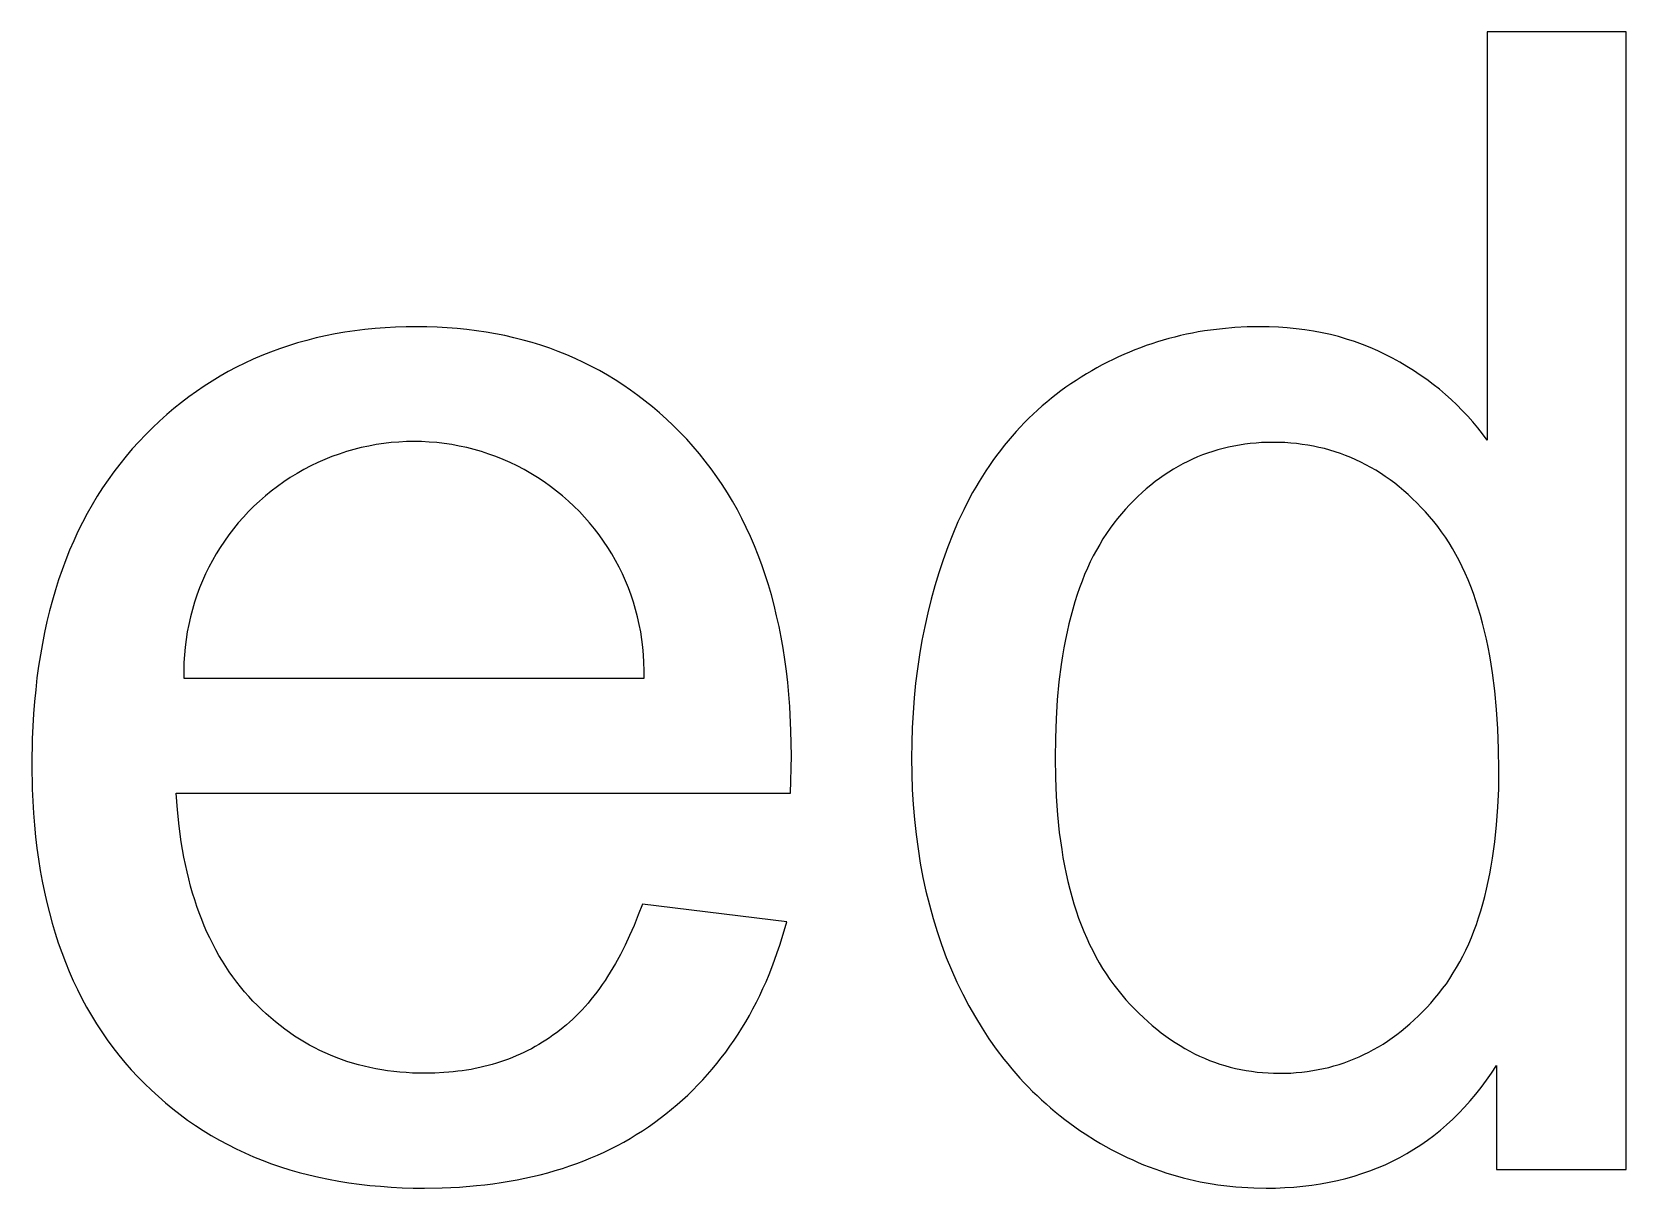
# Model space of a CAD drawing. Extents: x -81 to 81, y -56 to 81.
# Drawn here: x 36.82 to 48.03, y -55.96 to -47.83 of the extents above; entities that cross this region are included whole.
import ezdxf

# ---------------------------------------------------------------- set-up
doc = ezdxf.new("R2010")
doc.units = 0
doc.layers.add('MOSFET', color=7, linetype='CONTINUOUS')

msp = doc.modelspace()

# ---------------------------------------------------------------- linework, layer by layer
at = {"layer": 'MOSFET'}
for p, q in [((47.052, -47.83), (47.052, -50.699)), ((48.029, -47.83), (47.052, -47.83)), ((48.029, -55.825), (48.029, -47.83)), ((38.887, -49.966), (38.821, -49.981)), ((38.955, -49.953), (38.887, -49.966)), ((39.023, -49.941), (38.955, -49.953)), ((39.093, -49.931), (39.023, -49.941)), ((39.163, -49.922), (39.093, -49.931)), ((39.234, -49.915), (39.163, -49.922)), ((39.306, -49.91), (39.234, -49.915)), ((39.379, -49.906), (39.306, -49.91)), ((39.452, -49.903), (39.379, -49.906)), ((39.527, -49.903), (39.452, -49.903)), ((39.599, -49.903), (39.527, -49.903)), ((39.67, -49.906), (39.599, -49.903)), ((39.741, -49.909), (39.67, -49.906)), ((39.811, -49.915), (39.741, -49.909)), ((39.88, -49.922), (39.811, -49.915)), ((39.948, -49.93), (39.88, -49.922)), ((40.015, -49.94), (39.948, -49.93)), ((40.081, -49.952), (40.015, -49.94)), ((40.147, -49.965), (40.081, -49.952)), ((40.211, -49.98), (40.147, -49.965)), ((40.275, -49.996), (40.211, -49.98)), ((44.856, -49.975), (44.815, -49.985)), ((44.897, -49.965), (44.856, -49.975)), ((44.938, -49.955), (44.897, -49.965)), ((44.98, -49.947), (44.938, -49.955)), ((45.021, -49.939), (44.98, -49.947)), ((45.064, -49.932), (45.021, -49.939)), ((45.106, -49.926), (45.064, -49.932)), ((45.149, -49.921), (45.106, -49.926)), ((45.192, -49.916), (45.149, -49.921)), ((45.278, -49.908), (45.192, -49.916)), ((45.366, -49.904), (45.278, -49.908)), ((45.455, -49.903), (45.366, -49.904)), ((45.52, -49.903), (45.455, -49.903)), ((45.584, -49.906), (45.52, -49.903)), ((45.647, -49.91), (45.584, -49.906)), ((45.709, -49.916), (45.647, -49.91)), ((45.771, -49.924), (45.709, -49.916)), ((45.831, -49.934), (45.771, -49.924)), ((45.891, -49.945), (45.831, -49.934)), ((45.95, -49.958), (45.891, -49.945)), ((46.007, -49.972), (45.95, -49.958)), ((46.064, -49.989), (46.007, -49.972)), ((38.5, -50.08), (38.439, -50.104)), ((38.563, -50.057), (38.5, -50.08)), ((38.626, -50.036), (38.563, -50.057)), ((38.69, -50.016), (38.626, -50.036)), ((38.755, -49.998), (38.69, -50.016)), ((38.821, -49.981), (38.755, -49.998)), ((40.338, -50.014), (40.275, -49.996)), ((40.4, -50.033), (40.338, -50.014)), ((40.462, -50.054), (40.4, -50.033)), ((40.522, -50.076), (40.462, -50.054)), ((40.582, -50.1), (40.522, -50.076)), ((44.537, -50.08), (44.498, -50.097)), ((44.576, -50.065), (44.537, -50.08)), ((44.615, -50.05), (44.576, -50.065)), ((44.654, -50.035), (44.615, -50.05)), ((44.694, -50.022), (44.654, -50.035)), ((44.734, -50.009), (44.694, -50.022)), ((44.774, -49.997), (44.734, -50.009)), ((44.815, -49.985), (44.774, -49.997)), ((46.12, -50.007), (46.064, -49.989)), ((46.176, -50.027), (46.12, -50.007)), ((46.23, -50.048), (46.176, -50.027)), ((46.283, -50.072), (46.23, -50.048)), ((46.336, -50.097), (46.283, -50.072)), ((38.26, -50.187), (38.202, -50.218)), ((38.319, -50.158), (38.26, -50.187)), ((38.378, -50.13), (38.319, -50.158)), ((38.439, -50.104), (38.378, -50.13)), ((40.641, -50.126), (40.582, -50.1)), ((40.699, -50.153), (40.641, -50.126)), ((40.756, -50.181), (40.699, -50.153)), ((40.813, -50.211), (40.756, -50.181)), ((44.309, -50.191), (44.272, -50.212)), ((44.346, -50.17), (44.309, -50.191)), ((44.384, -50.151), (44.346, -50.17)), ((44.422, -50.132), (44.384, -50.151)), ((44.46, -50.114), (44.422, -50.132)), ((44.498, -50.097), (44.46, -50.114)), ((46.387, -50.123), (46.336, -50.097)), ((46.438, -50.152), (46.387, -50.123)), ((46.487, -50.181), (46.438, -50.152)), ((46.535, -50.211), (46.487, -50.181)), ((38.089, -50.284), (38.033, -50.319)), ((38.145, -50.25), (38.089, -50.284)), ((38.202, -50.218), (38.145, -50.25)), ((40.868, -50.243), (40.813, -50.211)), ((40.923, -50.276), (40.868, -50.243)), ((40.977, -50.311), (40.923, -50.276)), ((41.03, -50.347), (40.977, -50.311)), ((44.126, -50.303), (44.091, -50.327)), ((44.162, -50.279), (44.126, -50.303)), ((44.198, -50.256), (44.162, -50.279)), ((44.235, -50.233), (44.198, -50.256)), ((44.272, -50.212), (44.235, -50.233)), ((46.582, -50.242), (46.535, -50.211)), ((46.628, -50.274), (46.582, -50.242)), ((46.672, -50.308), (46.628, -50.274)), ((46.716, -50.342), (46.672, -50.308)), ((37.925, -50.395), (37.873, -50.435)), ((37.979, -50.357), (37.925, -50.395)), ((38.033, -50.319), (37.979, -50.357)), ((41.082, -50.385), (41.03, -50.347)), ((41.134, -50.425), (41.082, -50.385)), ((41.184, -50.465), (41.134, -50.425)), ((43.989, -50.404), (43.956, -50.432)), ((44.022, -50.378), (43.989, -50.404)), ((44.056, -50.352), (44.022, -50.378)), ((44.091, -50.327), (44.056, -50.352)), ((46.758, -50.378), (46.716, -50.342)), ((46.799, -50.414), (46.758, -50.378)), ((46.839, -50.452), (46.799, -50.414)), ((37.77, -50.52), (37.72, -50.565)), ((37.821, -50.477), (37.77, -50.52)), ((37.873, -50.435), (37.821, -50.477)), ((41.234, -50.508), (41.184, -50.465)), ((41.283, -50.552), (41.234, -50.508)), ((43.86, -50.517), (43.829, -50.546)), ((43.891, -50.488), (43.86, -50.517)), ((43.923, -50.459), (43.891, -50.488)), ((43.956, -50.432), (43.923, -50.459)), ((46.877, -50.49), (46.839, -50.452)), ((46.915, -50.53), (46.877, -50.49)), ((46.951, -50.57), (46.915, -50.53)), ((37.67, -50.612), (37.622, -50.66)), ((37.72, -50.565), (37.67, -50.612)), ((41.331, -50.597), (41.283, -50.552)), ((41.378, -50.645), (41.331, -50.597)), ((41.425, -50.693), (41.378, -50.645)), ((43.74, -50.639), (43.712, -50.671)), ((43.769, -50.607), (43.74, -50.639)), ((43.799, -50.576), (43.769, -50.607)), ((43.829, -50.546), (43.799, -50.576)), ((46.986, -50.612), (46.951, -50.57)), ((47.02, -50.655), (46.986, -50.612)), ((37.528, -50.761), (37.484, -50.813)), ((37.575, -50.71), (37.528, -50.761)), ((37.622, -50.66), (37.575, -50.71)), ((41.47, -50.743), (41.425, -50.693)), ((41.514, -50.795), (41.47, -50.743)), ((43.656, -50.738), (43.63, -50.772)), ((43.684, -50.704), (43.656, -50.738)), ((43.712, -50.671), (43.684, -50.704)), ((45.196, -50.757), (45.159, -50.767)), ((45.234, -50.748), (45.196, -50.757)), ((45.271, -50.741), (45.234, -50.748)), ((45.31, -50.734), (45.271, -50.741)), ((45.348, -50.728), (45.31, -50.734)), ((45.387, -50.723), (45.348, -50.728)), ((45.427, -50.72), (45.387, -50.723)), ((45.466, -50.717), (45.427, -50.72)), ((45.507, -50.716), (45.466, -50.717)), ((45.547, -50.715), (45.507, -50.716)), ((45.589, -50.716), (45.547, -50.715)), ((45.63, -50.717), (45.589, -50.716)), ((45.671, -50.72), (45.63, -50.717)), ((45.712, -50.724), (45.671, -50.72)), ((45.752, -50.729), (45.712, -50.724)), ((45.791, -50.735), (45.752, -50.729)), ((45.831, -50.742), (45.791, -50.735)), ((45.869, -50.75), (45.831, -50.742)), ((45.908, -50.759), (45.869, -50.75)), ((45.946, -50.769), (45.908, -50.759)), ((47.052, -50.699), (47.02, -50.655)), ((37.44, -50.867), (37.398, -50.922)), ((37.484, -50.813), (37.44, -50.867)), ((41.556, -50.847), (41.514, -50.795)), ((41.597, -50.901), (41.556, -50.847)), ((43.578, -50.842), (43.553, -50.878)), ((43.603, -50.807), (43.578, -50.842)), ((43.63, -50.772), (43.603, -50.807)), ((44.913, -50.866), (44.879, -50.884)), ((44.947, -50.849), (44.913, -50.866)), ((44.981, -50.832), (44.947, -50.849)), ((45.016, -50.817), (44.981, -50.832)), ((45.051, -50.803), (45.016, -50.817)), ((45.087, -50.79), (45.051, -50.803)), ((45.123, -50.778), (45.087, -50.79)), ((45.159, -50.767), (45.123, -50.778)), ((45.983, -50.781), (45.946, -50.769)), ((46.021, -50.793), (45.983, -50.781)), ((46.057, -50.807), (46.021, -50.793)), ((46.094, -50.822), (46.057, -50.807)), ((46.129, -50.837), (46.094, -50.822)), ((46.165, -50.854), (46.129, -50.837)), ((46.2, -50.872), (46.165, -50.854)), ((46.235, -50.891), (46.2, -50.872)), ((37.358, -50.978), (37.319, -51.035)), ((37.398, -50.922), (37.358, -50.978)), ((41.637, -50.956), (41.597, -50.901)), ((41.675, -51.012), (41.637, -50.956)), ((43.504, -50.952), (43.481, -50.99)), ((43.528, -50.915), (43.504, -50.952)), ((43.553, -50.878), (43.528, -50.915)), ((44.749, -50.968), (44.718, -50.991)), ((44.781, -50.945), (44.749, -50.968)), ((44.814, -50.924), (44.781, -50.945)), ((44.846, -50.903), (44.814, -50.924)), ((44.879, -50.884), (44.846, -50.903)), ((46.269, -50.911), (46.235, -50.891)), ((46.303, -50.932), (46.269, -50.911)), ((46.336, -50.955), (46.303, -50.932)), ((46.369, -50.978), (46.336, -50.955)), ((46.402, -51.002), (46.369, -50.978)), ((37.281, -51.094), (37.245, -51.154)), ((37.319, -51.035), (37.281, -51.094)), ((41.712, -51.07), (41.675, -51.012)), ((41.747, -51.129), (41.712, -51.07)), ((43.435, -51.068), (43.414, -51.108)), ((43.458, -51.029), (43.435, -51.068)), ((43.481, -50.99), (43.458, -51.029)), ((44.596, -51.096), (44.567, -51.124)), ((44.626, -51.068), (44.596, -51.096)), ((44.656, -51.041), (44.626, -51.068)), ((44.687, -51.016), (44.656, -51.041)), ((44.718, -50.991), (44.687, -51.016)), ((46.434, -51.028), (46.402, -51.002)), ((46.466, -51.055), (46.434, -51.028)), ((46.497, -51.082), (46.466, -51.055)), ((46.528, -51.111), (46.497, -51.082)), ((37.245, -51.154), (37.211, -51.215)), ((41.781, -51.189), (41.747, -51.129)), ((41.813, -51.25), (41.781, -51.189)), ((43.372, -51.19), (43.332, -51.274)), ((43.414, -51.108), (43.372, -51.19)), ((44.51, -51.185), (44.482, -51.217)), ((44.538, -51.154), (44.51, -51.185)), ((44.567, -51.124), (44.538, -51.154)), ((46.558, -51.141), (46.528, -51.111)), ((46.588, -51.172), (46.558, -51.141)), ((46.618, -51.204), (46.588, -51.172)), ((46.647, -51.237), (46.618, -51.204)), ((37.178, -51.278), (37.146, -51.342)), ((37.211, -51.215), (37.178, -51.278)), ((41.844, -51.313), (41.813, -51.25)), ((41.873, -51.377), (41.844, -51.313)), ((43.332, -51.274), (43.295, -51.361)), ((44.401, -51.319), (44.376, -51.355)), ((44.427, -51.283), (44.401, -51.319)), ((44.454, -51.249), (44.427, -51.283)), ((44.482, -51.217), (44.454, -51.249)), ((46.676, -51.271), (46.647, -51.237)), ((46.704, -51.307), (46.676, -51.271)), ((46.732, -51.343), (46.704, -51.307)), ((37.116, -51.407), (37.087, -51.473)), ((37.146, -51.342), (37.116, -51.407)), ((41.901, -51.442), (41.873, -51.377)), ((43.295, -51.361), (43.26, -51.45)), ((44.328, -51.432), (44.305, -51.472)), ((44.351, -51.393), (44.328, -51.432)), ((44.376, -51.355), (44.351, -51.393)), ((46.758, -51.381), (46.732, -51.343)), ((46.784, -51.42), (46.758, -51.381)), ((46.808, -51.461), (46.784, -51.42)), ((37.06, -51.541), (37.034, -51.61)), ((37.087, -51.473), (37.06, -51.541)), ((41.928, -51.508), (41.901, -51.442)), ((41.953, -51.576), (41.928, -51.508)), ((43.227, -51.54), (43.197, -51.632)), ((43.26, -51.45), (43.227, -51.54)), ((44.283, -51.513), (44.262, -51.555)), ((44.305, -51.472), (44.283, -51.513)), ((46.832, -51.502), (46.808, -51.461)), ((46.855, -51.545), (46.832, -51.502)), ((46.877, -51.589), (46.855, -51.545)), ((37.034, -51.61), (37.01, -51.68)), ((41.977, -51.645), (41.953, -51.576)), ((41.999, -51.715), (41.977, -51.645)), ((43.197, -51.632), (43.169, -51.724)), ((44.222, -51.644), (44.204, -51.69)), ((44.242, -51.599), (44.222, -51.644)), ((44.262, -51.555), (44.242, -51.599)), ((46.898, -51.634), (46.877, -51.589)), ((46.918, -51.681), (46.898, -51.634)), ((36.987, -51.752), (36.966, -51.825)), ((37.01, -51.68), (36.987, -51.752)), ((42.02, -51.786), (41.999, -51.715)), ((43.169, -51.724), (43.143, -51.818)), ((44.186, -51.737), (44.17, -51.785)), ((44.204, -51.69), (44.186, -51.737)), ((46.937, -51.728), (46.918, -51.681)), ((46.955, -51.777), (46.937, -51.728)), ((36.966, -51.825), (36.946, -51.899)), ((42.039, -51.859), (42.02, -51.786)), ((42.057, -51.933), (42.039, -51.859)), ((43.143, -51.818), (43.119, -51.914)), ((44.139, -51.886), (44.125, -51.938)), ((44.154, -51.835), (44.139, -51.886)), ((44.17, -51.785), (44.154, -51.835)), ((46.973, -51.828), (46.955, -51.777)), ((46.989, -51.879), (46.973, -51.828)), ((47.005, -51.932), (46.989, -51.879)), ((36.928, -51.974), (36.911, -52.051)), ((36.946, -51.899), (36.928, -51.974)), ((42.074, -52.008), (42.057, -51.933)), ((43.119, -51.914), (43.098, -52.01)), ((44.111, -51.991), (44.099, -52.046)), ((44.125, -51.938), (44.111, -51.991)), ((47.02, -51.986), (47.005, -51.932)), ((47.034, -52.041), (47.02, -51.986)), ((36.911, -52.051), (36.896, -52.129)), ((42.089, -52.085), (42.074, -52.008)), ((42.103, -52.162), (42.089, -52.085)), ((43.078, -52.108), (43.061, -52.207)), ((43.098, -52.01), (43.078, -52.108)), ((44.087, -52.101), (44.077, -52.158)), ((44.099, -52.046), (44.087, -52.101)), ((47.047, -52.097), (47.034, -52.041)), ((47.059, -52.155), (47.047, -52.097)), ((36.882, -52.208), (36.869, -52.288)), ((36.896, -52.129), (36.882, -52.208)), ((42.115, -52.241), (42.103, -52.162)), ((43.061, -52.207), (43.047, -52.307)), ((44.067, -52.216), (44.058, -52.276)), ((44.077, -52.158), (44.067, -52.216)), ((47.07, -52.214), (47.059, -52.155)), ((47.08, -52.274), (47.07, -52.214)), ((36.869, -52.288), (36.858, -52.37)), ((42.126, -52.322), (42.115, -52.241)), ((42.135, -52.403), (42.126, -52.322)), ((43.047, -52.307), (43.034, -52.408)), ((44.058, -52.276), (44.042, -52.398)), ((47.09, -52.335), (47.08, -52.274)), ((36.858, -52.37), (36.849, -52.453)), ((37.891, -52.373), (41.125, -52.373)), ((42.143, -52.486), (42.135, -52.403)), ((43.034, -52.408), (43.024, -52.511)), ((44.042, -52.398), (44.03, -52.525)), ((47.106, -52.461), (47.09, -52.335)), ((36.84, -52.537), (36.834, -52.623)), ((36.849, -52.453), (36.84, -52.537)), ((42.149, -52.57), (42.143, -52.486)), ((43.024, -52.511), (43.016, -52.615)), ((44.03, -52.525), (44.022, -52.657)), ((47.118, -52.593), (47.106, -52.461)), ((36.834, -52.623), (36.829, -52.71)), ((42.158, -52.741), (42.149, -52.57)), ((43.016, -52.615), (43.011, -52.72)), ((44.022, -52.657), (44.017, -52.793)), ((47.127, -52.729), (47.118, -52.593)), ((36.829, -52.71), (36.825, -52.798)), ((42.161, -52.918), (42.158, -52.741)), ((43.011, -52.72), (43.007, -52.827)), ((47.132, -52.87), (47.127, -52.729)), ((36.825, -52.798), (36.822, -52.978)), ((43.007, -52.827), (43.006, -52.935)), ((44.017, -52.793), (44.015, -52.935)), ((47.134, -53.016), (47.132, -52.87)), ((36.822, -52.978), (36.825, -53.152)), ((42.155, -53.18), (42.161, -52.918)), ((43.006, -52.935), (43.007, -53.045)), ((44.015, -52.935), (44.017, -53.071)), ((43.007, -53.045), (43.011, -53.154)), ((44.017, -53.071), (44.022, -53.204)), ((47.133, -53.149), (47.134, -53.016)), ((36.825, -53.152), (36.829, -53.237)), ((37.836, -53.18), (42.155, -53.18)), ((37.845, -53.298), (37.836, -53.18)), ((43.011, -53.154), (43.017, -53.261)), ((44.022, -53.204), (44.031, -53.332)), ((47.127, -53.278), (47.133, -53.149)), ((36.829, -53.237), (36.834, -53.321)), ((36.834, -53.321), (36.84, -53.404)), ((37.857, -53.412), (37.845, -53.298)), ((43.017, -53.261), (43.026, -53.366)), ((44.031, -53.332), (44.044, -53.456)), ((47.118, -53.402), (47.127, -53.278)), ((36.84, -53.404), (36.848, -53.486)), ((37.872, -53.522), (37.857, -53.412)), ((43.026, -53.366), (43.037, -53.47)), ((47.106, -53.522), (47.118, -53.402)), ((36.848, -53.486), (36.858, -53.566)), ((36.858, -53.566), (36.869, -53.645)), ((37.881, -53.576), (37.872, -53.522)), ((43.037, -53.47), (43.051, -53.572)), ((44.044, -53.456), (44.052, -53.516)), ((44.052, -53.516), (44.061, -53.575)), ((47.09, -53.637), (47.106, -53.522)), ((36.869, -53.645), (36.881, -53.723)), ((37.891, -53.629), (37.881, -53.576)), ((37.901, -53.681), (37.891, -53.629)), ((43.051, -53.572), (43.067, -53.673)), ((43.067, -53.673), (43.086, -53.772)), ((44.061, -53.575), (44.07, -53.633)), ((44.07, -53.633), (44.081, -53.69)), ((47.081, -53.693), (47.09, -53.637)), ((36.881, -53.723), (36.895, -53.799)), ((37.913, -53.733), (37.901, -53.681)), ((37.925, -53.783), (37.913, -53.733)), ((37.938, -53.833), (37.925, -53.783)), ((43.086, -53.772), (43.107, -53.87)), ((44.081, -53.69), (44.092, -53.746)), ((44.092, -53.746), (44.105, -53.8)), ((47.06, -53.802), (47.071, -53.748)), ((47.071, -53.748), (47.081, -53.693)), ((36.895, -53.799), (36.91, -53.875)), ((36.91, -53.875), (36.927, -53.949)), ((37.952, -53.882), (37.938, -53.833)), ((37.967, -53.929), (37.952, -53.882)), ((43.107, -53.87), (43.131, -53.966)), ((44.105, -53.8), (44.118, -53.854)), ((44.118, -53.854), (44.132, -53.907)), ((47.035, -53.907), (47.048, -53.855)), ((47.048, -53.855), (47.06, -53.802)), ((36.927, -53.949), (36.945, -54.022)), ((37.982, -53.976), (37.967, -53.929)), ((37.999, -54.022), (37.982, -53.976)), ((41.114, -53.96), (41.085, -54.036)), ((42.128, -54.085), (41.114, -53.96)), ((43.131, -53.966), (43.157, -54.06)), ((44.132, -53.907), (44.147, -53.958)), ((44.147, -53.958), (44.163, -54.008)), ((44.163, -54.008), (44.18, -54.058)), ((46.992, -54.056), (47.007, -54.007)), ((47.007, -54.007), (47.022, -53.958)), ((47.022, -53.958), (47.035, -53.907)), ((36.945, -54.022), (36.965, -54.093)), ((36.965, -54.093), (36.986, -54.164)), ((38.016, -54.068), (37.999, -54.022)), ((38.034, -54.112), (38.016, -54.068)), ((38.053, -54.156), (38.034, -54.112)), ((41.055, -54.11), (41.024, -54.181)), ((41.085, -54.036), (41.055, -54.11)), ((42.097, -54.195), (42.128, -54.085)), ((43.157, -54.06), (43.186, -54.153)), ((44.18, -54.058), (44.198, -54.106)), ((44.198, -54.106), (44.217, -54.153)), ((46.959, -54.15), (46.976, -54.103)), ((46.976, -54.103), (46.992, -54.056)), ((36.986, -54.164), (37.008, -54.233)), ((37.008, -54.233), (37.032, -54.301)), ((38.073, -54.198), (38.053, -54.156)), ((38.094, -54.24), (38.073, -54.198)), ((41.024, -54.181), (40.992, -54.249)), ((42.08, -54.248), (42.097, -54.195)), ((43.186, -54.153), (43.217, -54.244)), ((44.217, -54.153), (44.237, -54.199)), ((44.237, -54.199), (44.257, -54.244)), ((46.902, -54.283), (46.922, -54.239)), ((46.922, -54.239), (46.941, -54.195)), ((46.941, -54.195), (46.959, -54.15)), ((37.032, -54.301), (37.058, -54.368)), ((38.115, -54.281), (38.094, -54.24)), ((38.137, -54.321), (38.115, -54.281)), ((38.161, -54.36), (38.137, -54.321)), ((40.959, -54.315), (40.924, -54.378)), ((40.992, -54.249), (40.959, -54.315)), ((42.043, -54.353), (42.062, -54.301)), ((42.062, -54.301), (42.08, -54.248)), ((43.217, -54.244), (43.25, -54.334)), ((43.25, -54.334), (43.287, -54.421)), ((44.257, -54.244), (44.279, -54.287)), ((44.279, -54.287), (44.301, -54.33)), ((44.301, -54.33), (44.325, -54.372)), ((46.86, -54.366), (46.881, -54.325)), ((46.881, -54.325), (46.902, -54.283)), ((37.058, -54.368), (37.085, -54.433)), ((37.085, -54.433), (37.113, -54.498)), ((38.185, -54.398), (38.161, -54.36)), ((38.209, -54.436), (38.185, -54.398)), ((38.235, -54.472), (38.209, -54.436)), ((40.888, -54.439), (40.869, -54.468)), ((40.924, -54.378), (40.888, -54.439)), ((41.983, -54.505), (42.004, -54.455)), ((42.004, -54.455), (42.024, -54.405)), ((42.024, -54.405), (42.043, -54.353)), ((43.287, -54.421), (43.325, -54.508)), ((44.325, -54.372), (44.349, -54.412)), ((44.349, -54.412), (44.374, -54.451)), ((44.374, -54.451), (44.4, -54.49)), ((46.79, -54.482), (46.814, -54.444)), ((46.814, -54.444), (46.837, -54.406)), ((46.837, -54.406), (46.86, -54.366)), ((37.113, -54.498), (37.143, -54.561)), ((37.143, -54.561), (37.174, -54.623)), ((38.262, -54.508), (38.235, -54.472)), ((38.289, -54.542), (38.262, -54.508)), ((38.317, -54.576), (38.289, -54.542)), ((40.812, -54.552), (40.793, -54.579)), ((40.832, -54.525), (40.812, -54.552)), ((40.851, -54.497), (40.832, -54.525)), ((40.869, -54.468), (40.851, -54.497)), ((41.938, -54.602), (41.961, -54.554)), ((41.961, -54.554), (41.983, -54.505)), ((43.325, -54.508), (43.366, -54.592)), ((44.4, -54.49), (44.427, -54.527)), ((44.427, -54.527), (44.455, -54.563)), ((44.455, -54.563), (44.484, -54.598)), ((46.712, -54.589), (46.739, -54.554)), ((46.739, -54.554), (46.765, -54.519)), ((46.765, -54.519), (46.79, -54.482)), ((37.174, -54.623), (37.207, -54.683)), ((37.207, -54.683), (37.241, -54.743)), ((38.346, -54.609), (38.317, -54.576)), ((38.376, -54.641), (38.346, -54.609)), ((38.407, -54.673), (38.376, -54.641)), ((38.438, -54.703), (38.407, -54.673)), ((40.711, -54.679), (40.69, -54.702)), ((40.732, -54.655), (40.711, -54.679)), ((40.752, -54.63), (40.732, -54.655)), ((40.773, -54.605), (40.752, -54.63)), ((40.793, -54.579), (40.773, -54.605)), ((41.891, -54.696), (41.915, -54.649)), ((41.915, -54.649), (41.938, -54.602)), ((43.366, -54.592), (43.409, -54.674)), ((43.409, -54.674), (43.454, -54.754)), ((44.484, -54.598), (44.513, -54.632)), ((44.513, -54.632), (44.543, -54.665)), ((44.543, -54.665), (44.573, -54.696)), ((46.598, -54.716), (46.627, -54.686)), ((46.627, -54.686), (46.656, -54.655)), ((46.656, -54.655), (46.684, -54.622)), ((46.684, -54.622), (46.712, -54.589)), ((37.241, -54.743), (37.276, -54.801)), ((38.469, -54.732), (38.438, -54.703)), ((38.501, -54.76), (38.469, -54.732)), ((38.534, -54.788), (38.501, -54.76)), ((38.567, -54.814), (38.534, -54.788)), ((40.601, -54.789), (40.579, -54.809)), ((40.624, -54.768), (40.601, -54.789)), ((40.646, -54.747), (40.624, -54.768)), ((40.668, -54.725), (40.646, -54.747)), ((40.69, -54.702), (40.668, -54.725)), ((41.813, -54.831), (41.84, -54.787)), ((41.84, -54.787), (41.866, -54.742)), ((41.866, -54.742), (41.891, -54.696)), ((43.454, -54.754), (43.501, -54.831)), ((44.573, -54.696), (44.604, -54.727)), ((44.604, -54.727), (44.635, -54.756)), ((44.635, -54.756), (44.666, -54.785)), ((44.666, -54.785), (44.697, -54.812)), ((46.509, -54.801), (46.539, -54.774)), ((46.539, -54.774), (46.569, -54.746)), ((46.569, -54.746), (46.598, -54.716)), ((37.276, -54.801), (37.313, -54.858)), ((37.313, -54.858), (37.352, -54.913)), ((38.6, -54.839), (38.567, -54.814)), ((38.634, -54.863), (38.6, -54.839)), ((38.668, -54.887), (38.634, -54.863)), ((38.703, -54.909), (38.668, -54.887)), ((38.738, -54.93), (38.703, -54.909)), ((40.46, -54.899), (40.436, -54.916)), ((40.485, -54.882), (40.46, -54.899)), ((40.509, -54.865), (40.485, -54.882)), ((40.532, -54.847), (40.509, -54.865)), ((40.556, -54.828), (40.532, -54.847)), ((40.579, -54.809), (40.556, -54.828)), ((41.758, -54.917), (41.786, -54.875)), ((41.786, -54.875), (41.813, -54.831)), ((43.501, -54.831), (43.55, -54.906)), ((43.55, -54.906), (43.601, -54.979)), ((44.697, -54.812), (44.729, -54.839)), ((44.729, -54.839), (44.761, -54.864)), ((44.761, -54.864), (44.794, -54.888)), ((44.794, -54.888), (44.826, -54.911)), ((44.826, -54.911), (44.859, -54.933)), ((46.352, -54.922), (46.384, -54.9)), ((46.384, -54.9), (46.416, -54.877)), ((46.416, -54.877), (46.447, -54.853)), ((46.447, -54.853), (46.478, -54.827)), ((46.478, -54.827), (46.509, -54.801)), ((37.352, -54.913), (37.392, -54.968)), ((37.392, -54.968), (37.433, -55.021)), ((37.433, -55.021), (37.476, -55.073)), ((38.774, -54.95), (38.738, -54.93)), ((38.81, -54.97), (38.774, -54.95)), ((38.847, -54.988), (38.81, -54.97)), ((38.884, -55.005), (38.847, -54.988)), ((38.922, -55.022), (38.884, -55.005)), ((38.96, -55.037), (38.922, -55.022)), ((40.254, -55.015), (40.227, -55.026)), ((40.281, -55.002), (40.254, -55.015)), ((40.308, -54.989), (40.281, -55.002)), ((40.334, -54.976), (40.308, -54.989)), ((40.36, -54.961), (40.334, -54.976)), ((40.385, -54.947), (40.36, -54.961)), ((40.411, -54.931), (40.385, -54.947)), ((40.436, -54.916), (40.411, -54.931)), ((41.668, -55.041), (41.699, -55)), ((41.699, -55), (41.729, -54.959)), ((41.729, -54.959), (41.758, -54.917)), ((43.601, -54.979), (43.654, -55.049)), ((44.859, -54.933), (44.893, -54.954)), ((44.893, -54.954), (44.927, -54.974)), ((44.927, -54.974), (44.961, -54.993)), ((44.961, -54.993), (44.995, -55.011)), ((44.995, -55.011), (45.03, -55.028)), ((46.152, -55.033), (46.186, -55.017)), ((46.186, -55.017), (46.22, -55)), ((46.22, -55), (46.254, -54.982)), ((46.254, -54.982), (46.287, -54.963)), ((46.287, -54.963), (46.32, -54.943)), ((46.32, -54.943), (46.352, -54.922)), ((37.476, -55.073), (37.521, -55.124)), ((37.521, -55.124), (37.566, -55.173)), ((38.998, -55.052), (38.96, -55.037)), ((39.037, -55.065), (38.998, -55.052)), ((39.077, -55.077), (39.037, -55.065)), ((39.117, -55.089), (39.077, -55.077)), ((39.157, -55.099), (39.117, -55.089)), ((39.198, -55.108), (39.157, -55.099)), ((39.239, -55.117), (39.198, -55.108)), ((39.281, -55.124), (39.239, -55.117)), ((39.323, -55.131), (39.281, -55.124)), ((39.366, -55.136), (39.323, -55.131)), ((39.816, -55.135), (39.784, -55.139)), ((39.847, -55.131), (39.816, -55.135)), ((39.878, -55.126), (39.847, -55.131)), ((39.909, -55.121), (39.878, -55.126)), ((39.939, -55.115), (39.909, -55.121)), ((39.97, -55.109), (39.939, -55.115)), ((39.999, -55.102), (39.97, -55.109)), ((40.029, -55.094), (39.999, -55.102)), ((40.058, -55.086), (40.029, -55.094)), ((40.087, -55.078), (40.058, -55.086)), ((40.116, -55.069), (40.087, -55.078)), ((40.144, -55.059), (40.116, -55.069)), ((40.172, -55.049), (40.144, -55.059)), ((40.2, -55.038), (40.172, -55.049)), ((40.227, -55.026), (40.2, -55.038)), ((41.572, -55.157), (41.605, -55.119)), ((41.605, -55.119), (41.637, -55.08)), ((41.637, -55.08), (41.668, -55.041)), ((43.654, -55.049), (43.682, -55.083)), ((43.682, -55.083), (43.71, -55.117)), ((43.71, -55.117), (43.738, -55.15)), ((45.03, -55.028), (45.065, -55.043)), ((45.065, -55.043), (45.1, -55.058)), ((45.1, -55.058), (45.136, -55.071)), ((45.136, -55.071), (45.172, -55.084)), ((45.172, -55.084), (45.209, -55.095)), ((45.209, -55.095), (45.245, -55.105)), ((45.245, -55.105), (45.283, -55.114)), ((45.283, -55.114), (45.32, -55.122)), ((45.32, -55.122), (45.358, -55.129)), ((45.358, -55.129), (45.396, -55.135)), ((45.396, -55.135), (45.434, -55.14)), ((45.749, -55.14), (45.787, -55.136)), ((45.787, -55.136), (45.826, -55.13)), ((45.826, -55.13), (45.863, -55.123)), ((45.863, -55.123), (45.901, -55.116)), ((45.901, -55.116), (45.938, -55.107)), ((45.938, -55.107), (45.974, -55.097)), ((45.974, -55.097), (46.011, -55.086)), ((46.011, -55.086), (46.046, -55.075)), ((46.046, -55.075), (46.082, -55.062)), ((46.082, -55.062), (46.117, -55.048)), ((46.117, -55.048), (46.152, -55.033)), ((47.083, -55.147), (47.118, -55.094)), ((47.118, -55.094), (47.118, -55.825)), ((37.566, -55.173), (37.613, -55.221)), ((37.613, -55.221), (37.662, -55.268)), ((39.409, -55.141), (39.366, -55.136)), ((39.453, -55.144), (39.409, -55.141)), ((39.497, -55.147), (39.453, -55.144)), ((39.542, -55.148), (39.497, -55.147)), ((39.587, -55.149), (39.542, -55.148)), ((39.654, -55.147), (39.587, -55.149)), ((39.719, -55.144), (39.654, -55.147)), ((39.752, -55.142), (39.719, -55.144)), ((39.784, -55.139), (39.752, -55.142)), ((41.468, -55.267), (41.504, -55.231)), ((41.504, -55.231), (41.538, -55.195)), ((41.538, -55.195), (41.572, -55.157)), ((43.738, -55.15), (43.767, -55.182)), ((43.767, -55.182), (43.796, -55.214)), ((43.796, -55.214), (43.826, -55.245)), ((43.826, -55.245), (43.857, -55.276)), ((45.434, -55.14), (45.473, -55.144)), ((45.473, -55.144), (45.512, -55.146)), ((45.512, -55.146), (45.551, -55.148)), ((45.551, -55.148), (45.591, -55.149)), ((45.591, -55.149), (45.631, -55.148)), ((45.631, -55.148), (45.671, -55.147)), ((45.671, -55.147), (45.71, -55.144)), ((45.71, -55.144), (45.749, -55.14)), ((46.972, -55.296), (47.01, -55.248)), ((47.01, -55.248), (47.047, -55.198)), ((47.047, -55.198), (47.083, -55.147)), ((37.662, -55.268), (37.711, -55.313)), ((37.711, -55.313), (37.761, -55.357)), ((37.761, -55.357), (37.812, -55.399)), ((41.357, -55.369), (41.395, -55.336)), ((41.395, -55.336), (41.432, -55.302)), ((41.432, -55.302), (41.468, -55.267)), ((43.857, -55.276), (43.888, -55.306)), ((43.888, -55.306), (43.919, -55.335)), ((43.919, -55.335), (43.951, -55.364)), ((46.893, -55.387), (46.933, -55.342)), ((46.933, -55.342), (46.972, -55.296)), ((37.812, -55.399), (37.864, -55.439)), ((37.864, -55.439), (37.917, -55.478)), ((41.198, -55.495), (41.239, -55.465)), ((41.239, -55.465), (41.279, -55.434)), ((41.279, -55.434), (41.319, -55.402)), ((41.319, -55.402), (41.357, -55.369)), ((43.951, -55.364), (43.983, -55.392)), ((43.983, -55.392), (44.016, -55.42)), ((44.016, -55.42), (44.05, -55.447)), ((44.05, -55.447), (44.084, -55.474)), ((46.767, -55.511), (46.81, -55.471)), ((46.81, -55.471), (46.852, -55.43)), ((46.852, -55.43), (46.893, -55.387)), ((37.917, -55.478), (37.972, -55.516)), ((37.972, -55.516), (38.027, -55.551)), ((38.027, -55.551), (38.083, -55.586)), ((41.028, -55.606), (41.071, -55.58)), ((41.071, -55.58), (41.114, -55.553)), ((41.114, -55.553), (41.157, -55.524)), ((41.157, -55.524), (41.198, -55.495)), ((44.084, -55.474), (44.118, -55.5)), ((44.118, -55.5), (44.153, -55.525)), ((44.153, -55.525), (44.189, -55.55)), ((44.189, -55.55), (44.225, -55.574)), ((44.225, -55.574), (44.298, -55.62)), ((46.678, -55.585), (46.723, -55.548)), ((46.723, -55.548), (46.767, -55.511)), ((38.083, -55.586), (38.14, -55.619)), ((38.14, -55.619), (38.199, -55.65)), ((38.199, -55.65), (38.258, -55.68)), ((38.258, -55.68), (38.319, -55.708)), ((40.846, -55.702), (40.892, -55.68)), ((40.892, -55.68), (40.938, -55.656)), ((40.938, -55.656), (40.983, -55.632)), ((40.983, -55.632), (41.028, -55.606)), ((44.298, -55.62), (44.335, -55.642)), ((44.335, -55.642), (44.372, -55.663)), ((44.372, -55.663), (44.409, -55.684)), ((44.409, -55.684), (44.447, -55.704)), ((46.488, -55.713), (46.537, -55.683)), ((46.537, -55.683), (46.585, -55.652)), ((46.585, -55.652), (46.632, -55.619)), ((46.632, -55.619), (46.678, -55.585)), ((38.319, -55.708), (38.38, -55.735)), ((38.38, -55.735), (38.442, -55.76)), ((38.442, -55.76), (38.506, -55.784)), ((38.506, -55.784), (38.57, -55.806)), ((38.57, -55.806), (38.636, -55.827)), ((40.552, -55.817), (40.603, -55.8)), ((40.603, -55.8), (40.653, -55.783)), ((40.653, -55.783), (40.702, -55.764)), ((40.702, -55.764), (40.751, -55.744)), ((40.751, -55.744), (40.799, -55.724)), ((40.799, -55.724), (40.846, -55.702)), ((44.447, -55.704), (44.484, -55.723)), ((44.484, -55.723), (44.522, -55.741)), ((44.522, -55.741), (44.56, -55.758)), ((44.56, -55.758), (44.599, -55.775)), ((44.599, -55.775), (44.637, -55.791)), ((44.637, -55.791), (44.676, -55.807)), ((44.676, -55.807), (44.715, -55.821)), ((46.281, -55.813), (46.334, -55.791)), ((46.334, -55.791), (46.387, -55.766)), ((46.387, -55.766), (46.438, -55.74)), ((46.438, -55.74), (46.488, -55.713)), ((38.636, -55.827), (38.702, -55.846)), ((38.702, -55.846), (38.77, -55.863)), ((38.77, -55.863), (38.839, -55.879)), ((38.839, -55.879), (38.908, -55.894)), ((38.908, -55.894), (38.979, -55.907)), ((38.979, -55.907), (39.051, -55.918)), ((39.051, -55.918), (39.123, -55.928)), ((40.063, -55.925), (40.12, -55.917)), ((40.12, -55.917), (40.177, -55.908)), ((40.177, -55.908), (40.233, -55.898)), ((40.233, -55.898), (40.287, -55.887)), ((40.287, -55.887), (40.342, -55.875)), ((40.342, -55.875), (40.395, -55.862)), ((40.395, -55.862), (40.448, -55.848)), ((40.448, -55.848), (40.5, -55.833)), ((40.5, -55.833), (40.552, -55.817)), ((44.715, -55.821), (44.755, -55.835)), ((44.755, -55.835), (44.794, -55.848)), ((44.794, -55.848), (44.834, -55.86)), ((44.834, -55.86), (44.874, -55.872)), ((44.874, -55.872), (44.914, -55.883)), ((44.914, -55.883), (44.954, -55.893)), ((44.954, -55.893), (44.995, -55.902)), ((44.995, -55.902), (45.035, -55.911)), ((45.035, -55.911), (45.076, -55.918)), ((45.076, -55.918), (45.118, -55.925)), ((45.881, -55.925), (45.941, -55.914)), ((45.941, -55.914), (46, -55.902)), ((46, -55.902), (46.059, -55.888)), ((46.059, -55.888), (46.116, -55.872)), ((46.116, -55.872), (46.172, -55.854)), ((46.172, -55.854), (46.227, -55.835)), ((46.227, -55.835), (46.281, -55.813)), ((47.118, -55.825), (48.029, -55.825)), ((39.123, -55.928), (39.197, -55.937)), ((39.197, -55.937), (39.272, -55.943)), ((39.272, -55.943), (39.348, -55.949)), ((39.348, -55.949), (39.425, -55.953)), ((39.425, -55.953), (39.503, -55.955)), ((39.503, -55.955), (39.581, -55.956)), ((39.581, -55.956), (39.706, -55.954)), ((39.706, -55.954), (39.828, -55.948)), ((39.828, -55.948), (39.947, -55.938)), ((39.947, -55.938), (40.006, -55.932)), ((40.006, -55.932), (40.063, -55.925)), ((45.118, -55.925), (45.159, -55.932)), ((45.159, -55.932), (45.201, -55.937)), ((45.201, -55.937), (45.243, -55.942)), ((45.243, -55.942), (45.285, -55.946)), ((45.285, -55.946), (45.327, -55.95)), ((45.327, -55.95), (45.369, -55.952)), ((45.369, -55.952), (45.412, -55.954)), ((45.412, -55.954), (45.498, -55.956)), ((45.498, -55.956), (45.565, -55.955)), ((45.565, -55.955), (45.63, -55.952)), ((45.63, -55.952), (45.694, -55.948)), ((45.694, -55.948), (45.757, -55.942)), ((45.757, -55.942), (45.82, -55.935)), ((45.82, -55.935), (45.881, -55.925))]:
    msp.add_line(p, q, dxfattribs=at)
msp.add_arc((39.508, -52.327), 1.618, 358.3712, 181.6288, dxfattribs=at)

doc.saveas('drawing.dxf')
